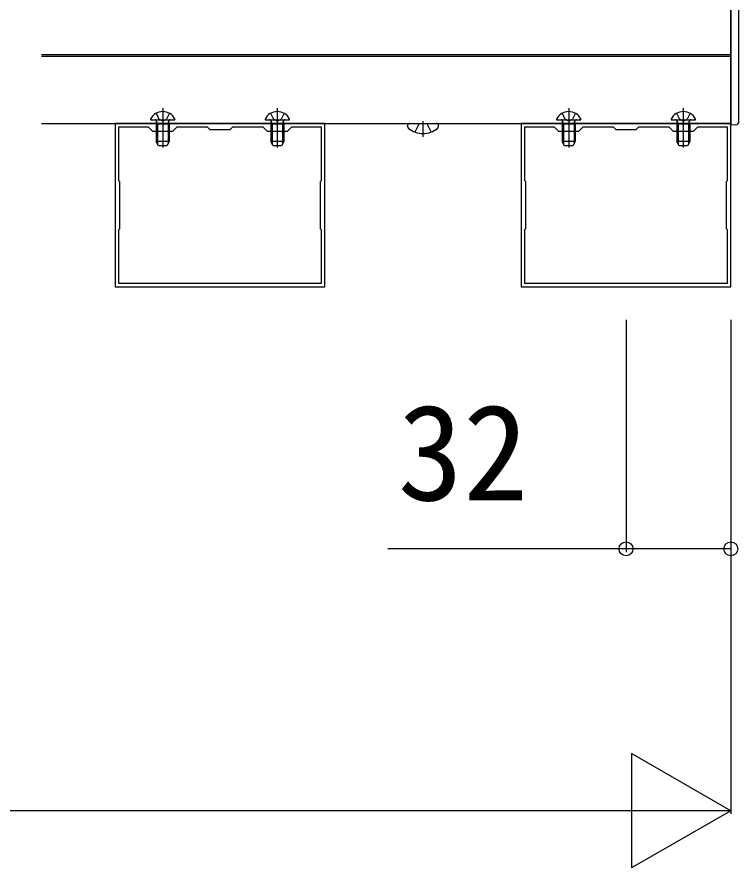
# Model space of a CAD drawing. Units: millimetres, scale not verified. Extents: x -1750 to 1750, y -2608 to 2592.
# Drawn here: x -662 to -441.5, y -361 to -101 of the extents above; entities that cross this region are included whole.
import ezdxf
from ezdxf.enums import TextEntityAlignment as Align

# ---------------------------------------------------------------- set-up
doc = ezdxf.new("R2010")
doc.units = ezdxf.units.MM
doc.header["$LTSCALE"] = 14
for name, color, linetype in [('0-3_YKK_11', 7, 'Continuous'), ('0-4_YKK_12', 2, 'Continuous'), ('0-5_YKK_13', 4, 'Continuous'), ('0-6_YKK_D', 6, 'Continuous')]:
    doc.layers.add(name, color=color, linetype=linetype)
doc.styles.add('ＭＳ ゴシック', font='')
doc.styles.get('ＭＳ ゴシック').set_extended_font_data('MS Gothic')

msp = doc.modelspace()

# ---------------------------------------------------------------- linework, layer by layer
at = {"layer": '0-3_YKK_11'}
for points in [[(-632, -183.5), (-568, -183.5), (-568, -133.5), (-632, -133.5)], [(-631, -182.3), (-569, -182.3), (-569, -166), (-569.3, -165.7), (-569.3, -151.3), (-569, -151), (-569, -134.7), (-578.2, -134.7), (-579.5, -136), (-585.5, -136), (-586.8, -134.7), (-596.2, -134.7), (-597, -135.5), (-603, -135.5), (-603.8, -134.7), (-613.2, -134.7), (-614.5, -136), (-620.5, -136), (-621.8, -134.7), (-631, -134.7), (-631, -151), (-630.7, -151.3), (-630.7, -165.7), (-631, -166)], [(-508, -183.5), (-444, -183.5), (-444, -133.5), (-508, -133.5)], [(-507, -182.3), (-445, -182.3), (-445, -166), (-445.3, -165.7), (-445.3, -151.3), (-445, -151), (-445, -134.7), (-454.2, -134.7), (-455.5, -136), (-461.5, -136), (-462.8, -134.7), (-472.2, -134.7), (-473, -135.5), (-479, -135.5), (-479.8, -134.7), (-489.2, -134.7), (-490.5, -136), (-496.5, -136), (-497.8, -134.7), (-507, -134.7), (-507, -151), (-506.7, -151.3), (-506.7, -165.7), (-507, -166)]]:
    msp.add_lwpolyline(points, close=True, dxfattribs=at)
at = {"layer": '0-4_YKK_12'}
for p, q in [((-444, -133.5), (-444, -93.5)), ((-654.5, -112.5), (-444, -112.5)), ((-654.5, -113), (-444, -113)), ((-654.5, -133.5), (-444, -133.5))]:
    msp.add_line(p, q, dxfattribs=at)
at = {"layer": '0-5_YKK_13'}
for p, q in [((-444, -94), (-444, -133)), ((-441.5, -132.91), (-441.5, -94.09)), ((-617.5, -128.9), (-617.5, -140.89)), ((-582.5, -128.9), (-582.5, -140.89)), ((-493.5, -128.9), (-493.5, -140.89)), ((-458.5, -128.9), (-458.5, -140.89)), ((-621.1, -132.4), (-613.9, -132.4)), ((-619.55, -130.43), (-618.65, -132.25)), ((-617.5, -132.86), (-618.65, -132.25)), ((-617.5, -132.86), (-616.36, -132.25)), ((-615.45, -130.43), (-616.36, -132.25)), ((-586.1, -132.4), (-578.9, -132.4)), ((-584.55, -130.43), (-583.65, -132.25)), ((-582.5, -132.86), (-583.65, -132.25)), ((-582.5, -132.86), (-581.36, -132.25)), ((-580.45, -130.43), (-581.36, -132.25)), ((-497.1, -132.4), (-489.9, -132.4)), ((-495.55, -130.43), (-494.65, -132.25)), ((-493.5, -132.86), (-494.65, -132.25)), ((-493.5, -132.86), (-492.36, -132.25)), ((-491.45, -130.43), (-492.36, -132.25)), ((-462.1, -132.4), (-454.9, -132.4)), ((-460.55, -130.43), (-459.65, -132.25)), ((-458.5, -132.86), (-459.65, -132.25)), ((-458.5, -132.86), (-457.36, -132.25)), ((-456.45, -130.43), (-457.36, -132.25)), ((-619.5, -133.8), (-619.36, -132.99)), ((-615.5, -133.8), (-619.5, -133.8)), ((-619.12, -133.8), (-619.36, -132.78)), ((-615.88, -133.8), (-615.64, -132.78)), ((-615.5, -133.8), (-615.64, -132.99)), ((-584.5, -133.8), (-584.36, -132.99)), ((-580.5, -133.8), (-584.5, -133.8)), ((-584.12, -133.8), (-584.36, -132.78)), ((-580.88, -133.8), (-580.64, -132.78)), ((-580.5, -133.8), (-580.64, -132.99)), ((-542.74, -134.36), (-542.74, -134.2)), ((-542.04, -133.5), (-533.97, -133.5)), ((-538, -137.6), (-538, -132.79)), ((-533.27, -134.36), (-533.27, -134.2)), ((-495.5, -133.8), (-495.36, -132.99)), ((-491.5, -133.8), (-495.5, -133.8)), ((-495.12, -133.8), (-495.36, -132.78)), ((-491.88, -133.8), (-491.64, -132.78)), ((-491.5, -133.8), (-491.64, -132.99)), ((-460.5, -133.8), (-460.36, -132.99)), ((-456.5, -133.8), (-460.5, -133.8)), ((-460.12, -133.8), (-460.36, -132.78)), ((-456.88, -133.8), (-456.64, -132.78)), ((-456.5, -133.8), (-456.64, -132.99)), ((-444, -133), (-444, -134)), ((-444, -134), (-442.44, -133.9)), ((-618.8, -140.4), (-619.5, -139)), ((-615.5, -139), (-619.5, -139)), ((-615.5, -139), (-616.2, -140.4)), ((-583.8, -140.4), (-584.5, -139)), ((-580.5, -139), (-584.5, -139)), ((-580.5, -139), (-581.2, -140.4)), ((-494.8, -140.4), (-495.5, -139)), ((-491.5, -139), (-495.5, -139)), ((-491.5, -139), (-492.2, -140.4)), ((-459.8, -140.4), (-460.5, -139)), ((-456.5, -139), (-460.5, -139)), ((-456.5, -139), (-457.2, -140.4)), ((-616.2, -140.4), (-618.8, -140.4)), ((-581.2, -140.4), (-583.8, -140.4)), ((-492.2, -140.4), (-494.8, -140.4)), ((-457.2, -140.4), (-459.8, -140.4))]:
    msp.add_line(p, q, dxfattribs=at)
for points in [[(-619.5, -133.8), (-619.5, -136.4), (-619.5, -139)], [(-619.12, -133.8), (-619.12, -136.4), (-619.12, -139.76)], [(-615.88, -133.8), (-615.88, -136.4), (-615.88, -139.76)], [(-615.5, -133.8), (-615.5, -136.4), (-615.5, -139)], [(-584.5, -133.8), (-584.5, -136.4), (-584.5, -139)], [(-584.12, -133.8), (-584.12, -136.4), (-584.12, -139.76)], [(-580.88, -133.8), (-580.88, -136.4), (-580.88, -139.76)], [(-580.5, -133.8), (-580.5, -136.4), (-580.5, -139)], [(-539.13, -133.5), (-539.13, -133.5), (-540.45, -136.16)], [(-536.87, -133.5), (-536.87, -133.5), (-535.55, -136.16)], [(-495.5, -133.8), (-495.5, -136.4), (-495.5, -139)], [(-495.12, -133.8), (-495.12, -136.4), (-495.12, -139.76)], [(-491.88, -133.8), (-491.88, -136.4), (-491.88, -139.76)], [(-491.5, -133.8), (-491.5, -136.4), (-491.5, -139)], [(-460.5, -133.8), (-460.5, -136.4), (-460.5, -139)], [(-460.12, -133.8), (-460.12, -136.4), (-460.12, -139.76)], [(-456.88, -133.8), (-456.88, -136.4), (-456.88, -139.76)], [(-456.5, -133.8), (-456.5, -136.4), (-456.5, -139)]]:
    msp.add_lwpolyline(points, dxfattribs=at)
for centre, radius, start, end in [((-617.5, -134.1), 4.2, 27.281, 152.719), ((-582.5, -134.1), 4.2, 27.281, 152.719), ((-493.5, -134.1), 4.2, 27.281, 152.719), ((-458.5, -134.1), 4.2, 27.281, 152.719), ((-621.1, -132.25), 0.154, 152.719, 270), ((-619.85, -132.9), 0.5, 349.909, 90), ((-615.15, -132.9), 0.5, 90, 190.091), ((-613.9, -132.25), 0.154, 270, 27.281), ((-586.1, -132.25), 0.154, 152.719, 270), ((-584.85, -132.9), 0.5, 349.909, 90), ((-580.15, -132.9), 0.5, 90, 190.091), ((-578.9, -132.25), 0.154, 270, 27.281), ((-497.1, -132.25), 0.154, 152.719, 270), ((-495.85, -132.9), 0.5, 349.909, 90), ((-491.15, -132.9), 0.5, 90, 190.091), ((-489.9, -132.25), 0.154, 270, 27.281), ((-462.1, -132.25), 0.154, 152.719, 270), ((-460.85, -132.9), 0.5, 349.909, 90), ((-456.15, -132.9), 0.5, 90, 190.091), ((-454.9, -132.25), 0.154, 270, 27.281), ((-542.04, -134.2), 0.7, 92.9579, 180), ((-541.87, -134.36), 0.862, 180, 230.8765), ((-538, -129.6), 7, 230.8765, 270), ((-542.04, -134.2), 0.7, 90, 92.9579), ((-538, -129.6), 7, 270, 309.1236), ((-533.97, -134.2), 0.7, 87.0421, 90), ((-533.97, -134.2), 0.7, 0, 87.0421), ((-534.13, -134.36), 0.862, 309.1236, 0), ((-442.5, -132.91), 1, 273.5, 0)]:
    msp.add_arc(centre, radius, start, end, dxfattribs=at)
at = {"layer": '0-6_YKK_D'}
for p, q in [((-476, -193.5), (-476, -264.5)), ((-444, -193.5), (-444, -344.5)), ((-444, -193.5), (-444, -264.5)), ((-444, -343.5), (-474.31, -326)), ((-474.31, -326), (-474.31, -361)), ((-479, -343.5), (-1465, -343.5)), ((-444, -343.5), (-504.62, -343.5)), ((-444, -343.5), (-474.31, -361))]:
    msp.add_line(p, q, dxfattribs=at)
msp.add_lwpolyline([(-444, -263.5), (-476, -263.5), (-548.77, -263.5)], dxfattribs=at)
for centre in [(-476, -263.5), (-444, -263.5)]:
    msp.add_circle(centre, 2.12, dxfattribs=at)

# ---------------------------------------------------------------- texts
at = {"layer": '0-6_YKK_D', "style": 'ＭＳ ゴシック'}
msp.add_text('32', height=29.33, dxfattribs=at).set_placement((-545.73, -257.5), align=Align.BOTTOM_LEFT)

doc.saveas('drawing.dxf')
